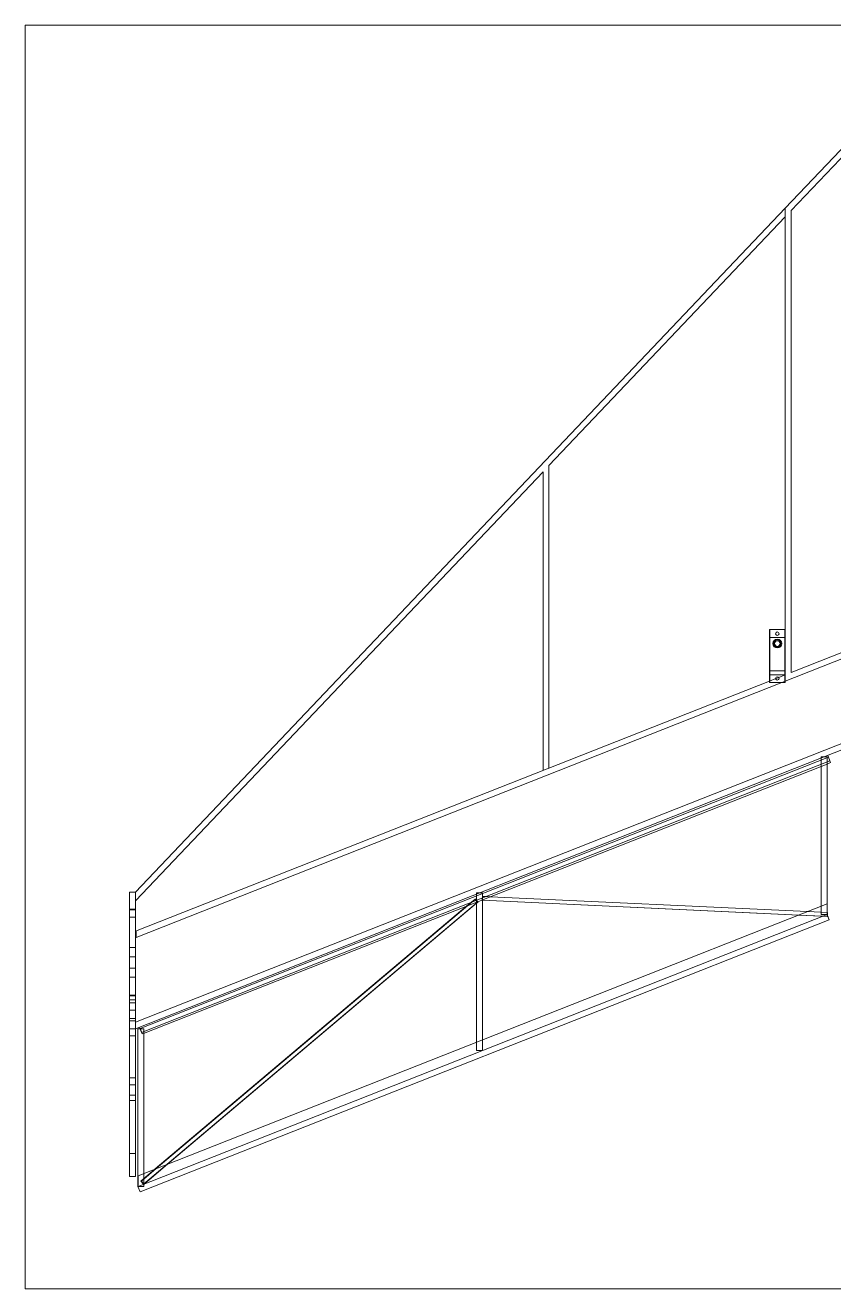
# Model space of a CAD drawing. Header units: millimetres. Extents: x 397 to 2266, y 265 to 907.
# Drawn here: x 397 to 808, y 265 to 907 of the extents above; entities that cross this region are included whole.
import ezdxf

# ---------------------------------------------------------------- set-up
doc = ezdxf.new("R2010")
doc.units = ezdxf.units.MM

msp = doc.modelspace()

# ---------------------------------------------------------------- linework, layer by layer
at = {"color": 7, "linetype": 'Continuous', "lineweight": 0}
for p, q in [((832.97, 866.18), (782.97, 813.55)), ((829.97, 858.67), (785.97, 812.35)), ((452.97, 466.18), (782.97, 813.55)), ((782.97, 809.2), (662.97, 682.88)), ((782.97, 813.55), (782.97, 599.31)), ((785.97, 812.35), (785.97, 577.72)), ((662.97, 682.88), (662.97, 529.16)), ((659.97, 679.72), (452.97, 461.83)), ((659.97, 679.72), (659.97, 527.98)), ((453.36, 443.2), (952.97, 640.41)), ((452.97, 400.04), (952.97, 597.41)), ((774.97, 595.4), (774.97, 599.31)), ((775.17, 599.51), (775.17, 595.6)), ((775.17, 599.51), (782.77, 599.51)), ((775.17, 595.6), (775.17, 599.51)), ((782.77, 595.6), (782.77, 599.51)), ((782.77, 599.51), (782.77, 595.6)), ((782.97, 599.31), (782.97, 595.4)), ((452.97, 396.81), (952.97, 594.18)), ((774.97, 578.68), (774.97, 595.4)), ((775.17, 595.6), (775.17, 578.6)), ((782.77, 595.6), (775.17, 595.6)), ((775.17, 576.6), (775.17, 595.6)), ((782.77, 578.6), (782.77, 595.6)), ((782.77, 595.6), (782.77, 576.6)), ((782.97, 595.4), (782.97, 578.68)), ((785.97, 577.72), (829.97, 595.08)), ((774.97, 576.8), (774.97, 578.68)), ((775.17, 578.6), (775.17, 576.6)), ((775.17, 578.6), (782.77, 578.6)), ((782.77, 576.6), (782.77, 578.6)), ((782.97, 578.68), (782.97, 576.8)), ((774.97, 573.37), (452.97, 446.27)), ((774.97, 572.88), (774.97, 576.8)), ((778.13, 574.62), (774.97, 573.37)), ((782.77, 576.6), (775.17, 576.6)), ((775.17, 576.6), (775.17, 572.68)), ((775.17, 572.68), (775.17, 576.6)), ((782.77, 572.68), (775.17, 572.68)), ((779.67, 575.23), (778.13, 574.62)), ((782.97, 576.53), (779.67, 575.23)), ((782.77, 572.68), (782.77, 576.6)), ((782.77, 576.6), (782.77, 572.68)), ((782.97, 576.8), (782.97, 572.88)), ((455.29, 396.87), (804.93, 534.69)), ((805.66, 532.87), (456.09, 394.88)), ((801.22, 534.28), (801.22, 534.83)), ((801.22, 534.83), (802.62, 534.83)), ((801.22, 533.23), (801.22, 534.28)), ((801.22, 533.2), (801.22, 533.23)), ((801.22, 459.03), (801.22, 533.2)), ((802.62, 534.83), (804.22, 534.83)), ((804.22, 534.41), (804.22, 534.83)), ((804.22, 534.34), (804.22, 534.41)), ((804.22, 460.21), (804.22, 534.34)), ((804.93, 534.69), (804.58, 535.61)), ((805.66, 532.87), (804.58, 535.61)), ((806.01, 531.95), (804.93, 534.69)), ((806.01, 531.95), (805.66, 532.87)), ((457.12, 394.43), (801.22, 530.06)), ((801.22, 530.06), (804.22, 531.25)), ((804.22, 531.25), (806.01, 531.95)), ((449.97, 371.78), (449.97, 466.18)), ((449.97, 466.18), (452.97, 466.18)), ((452.97, 371.78), (452.97, 466.18)), ((621.29, 459.14), (625.47, 462.67)), ((621.73, 459.31), (625.7, 462.67)), ((625.7, 462.67), (625.47, 462.67)), ((625.47, 462.67), (626.75, 461.14)), ((626.98, 461.14), (625.7, 462.67)), ((626.22, 465.75), (627.62, 465.75)), ((626.22, 465.75), (626.22, 465.2)), ((626.22, 465.2), (626.22, 464.54)), ((626.22, 464.54), (626.22, 461.09)), ((627.62, 465.75), (629.22, 465.75)), ((629.23, 464.04), (629.14, 462.04)), ((629.21, 462.05), (629.31, 464.05)), ((629.22, 465.75), (629.22, 462.27)), ((629.22, 462.27), (629.22, 391.13)), ((629.31, 464.05), (629.23, 464.04)), ((633.24, 463.85), (629.23, 464.04)), ((633.26, 463.86), (629.31, 464.05)), ((794.36, 456.32), (633.24, 463.85)), ((794.38, 456.32), (633.26, 463.86)), ((449.97, 457.48), (452.97, 457.48)), ((449.97, 457.19), (452.97, 457.19)), ((454.33, 322.1), (804.33, 460.25)), ((457.03, 317.84), (626.75, 461.14)), ((463.06, 325.54), (621.29, 459.14)), ((463.49, 325.71), (621.73, 459.31)), ((469.3, 328), (626.22, 460.5)), ((626.22, 460.5), (626.98, 461.14)), ((626.22, 461.09), (626.22, 389.95)), ((626.75, 461.14), (626.98, 461.14)), ((629.14, 462.04), (629.21, 462.05)), ((629.22, 462.04), (629.14, 462.04)), ((804.38, 453.85), (629.21, 462.05)), ((789.83, 454.53), (629.22, 462.04)), ((804.33, 455.85), (794.36, 456.32)), ((804.33, 455.86), (794.38, 456.32)), ((801.22, 454.83), (801.22, 459.03)), ((804.22, 454.83), (804.22, 460.21)), ((804.4, 455.85), (804.3, 453.85)), ((804.33, 460.25), (804.33, 454.88)), ((804.47, 455.85), (804.33, 455.86)), ((804.4, 455.85), (804.33, 455.85)), ((804.38, 453.85), (804.47, 455.85)), ((804.47, 455.85), (804.4, 455.85)), ((449.97, 453.45), (452.97, 453.45)), ((804.33, 454.88), (454.33, 316.72)), ((805.32, 452.04), (455.32, 313.89)), ((802, 453.96), (789.83, 454.53)), ((801.22, 454.83), (804.22, 454.83)), ((804.3, 453.85), (802, 453.96)), ((804.4, 454.38), (804.22, 454.83)), ((804.3, 453.85), (804.38, 453.85)), ((805.32, 452.04), (804.4, 454.38)), ((453.36, 446.42), (453.36, 443.2)), ((449.97, 437.97), (452.97, 437.97)), ((449.97, 433.24), (452.97, 433.24)), ((449.97, 427.59), (452.97, 427.59)), ((449.97, 422.97), (452.97, 422.97)), ((449.97, 413.91), (452.97, 413.91)), ((449.97, 413.49), (452.97, 413.49)), ((449.97, 411.51), (452.97, 411.51)), ((449.97, 409.9), (452.97, 409.9)), ((449.97, 406.21), (452.97, 406.21)), ((449.97, 401.92), (452.97, 401.92)), ((449.97, 400.72), (452.97, 400.72)), ((449.97, 396.81), (452.97, 396.81)), ((449.97, 393.11), (452.97, 393.11)), ((455.37, 396.68), (454.22, 396.68)), ((454.22, 396.68), (454.22, 322.05)), ((455.01, 397.62), (455.29, 396.87)), ((456.09, 394.88), (455.01, 397.62)), ((456.31, 394.29), (455.29, 396.87)), ((457.22, 396.68), (455.37, 396.68)), ((456.09, 394.88), (456.37, 394.14)), ((456.37, 394.14), (456.31, 394.29)), ((456.37, 394.14), (457.12, 394.43)), ((457.22, 396.68), (457.22, 394.47)), ((457.22, 394.47), (457.22, 323.24)), ((626.22, 389.95), (626.22, 385.75)), ((626.22, 385.75), (629.22, 385.75)), ((629.22, 391.13), (629.22, 385.75)), ((449.97, 371.78), (452.97, 371.78)), ((449.97, 321.78), (449.97, 371.78)), ((449.97, 368.25), (452.97, 368.25)), ((452.97, 321.78), (452.97, 371.78)), ((449.97, 362.98), (452.97, 362.98)), ((449.97, 360.36), (452.97, 360.36)), ((449.97, 333.36), (452.97, 333.36)), ((457.34, 317.91), (469.3, 328)), ((449.97, 321.78), (452.97, 321.78)), ((454.33, 322.1), (454.22, 322.05)), ((454.22, 316.68), (454.22, 322.05)), ((454.33, 316.72), (454.33, 322.1)), ((455.75, 319.37), (463.06, 325.54)), ((455.98, 319.37), (463.49, 325.71)), ((457.22, 323.24), (457.22, 317.24)), ((454.33, 316.72), (454.22, 316.68)), ((455.32, 313.89), (454.22, 316.68)), ((457.22, 316.68), (454.22, 316.68)), ((455.98, 319.37), (455.75, 319.37)), ((455.75, 319.37), (457.03, 317.84)), ((457.23, 317.86), (455.98, 319.37)), ((457.03, 317.84), (457.17, 317.84)), ((457.17, 317.84), (457.26, 317.84)), ((457.22, 317.24), (457.22, 316.68)), ((457.26, 317.84), (457.23, 317.86)), ((457.26, 317.84), (457.34, 317.91))]:
    msp.add_line(p, q, dxfattribs=at)
for centre, radius in [((778.97, 597.46), 0.854), ((778.97, 592.44), 2.24), ((778.97, 592.44), 1.84), ((778.97, 592.44), 1.41), ((778.97, 574.74), 0.854)]:
    msp.add_circle(centre, radius, dxfattribs=at)
for centre, start, end in [((775.17, 599.31), 90, 180), ((782.77, 599.31), 0, 90), ((775.17, 595.4), 90, 180), ((782.77, 595.4), 0, 90), ((775.17, 576.8), 180, 270), ((775.17, 572.88), 180, 270), ((782.77, 576.8), 270, 0), ((782.77, 572.88), 270, 0)]:
    msp.add_arc(centre, 0.2, start, end, dxfattribs=at)
for centre, start_param, end_param in [((775.17, 578.68), 3.141593, 4.712389), ((782.77, 578.68), 4.712389, 6.283185)]:
    msp.add_ellipse(centre, major_axis=(0.2, 0), ratio=0.414214, start_param=start_param, end_param=end_param, dxfattribs=at)
msp.add_3dface([(397.01, 906.51), (1502.15, 906.51), (1502.15, 264.72), (397.01, 264.72)], dxfattribs=at)

doc.saveas('drawing.dxf')
